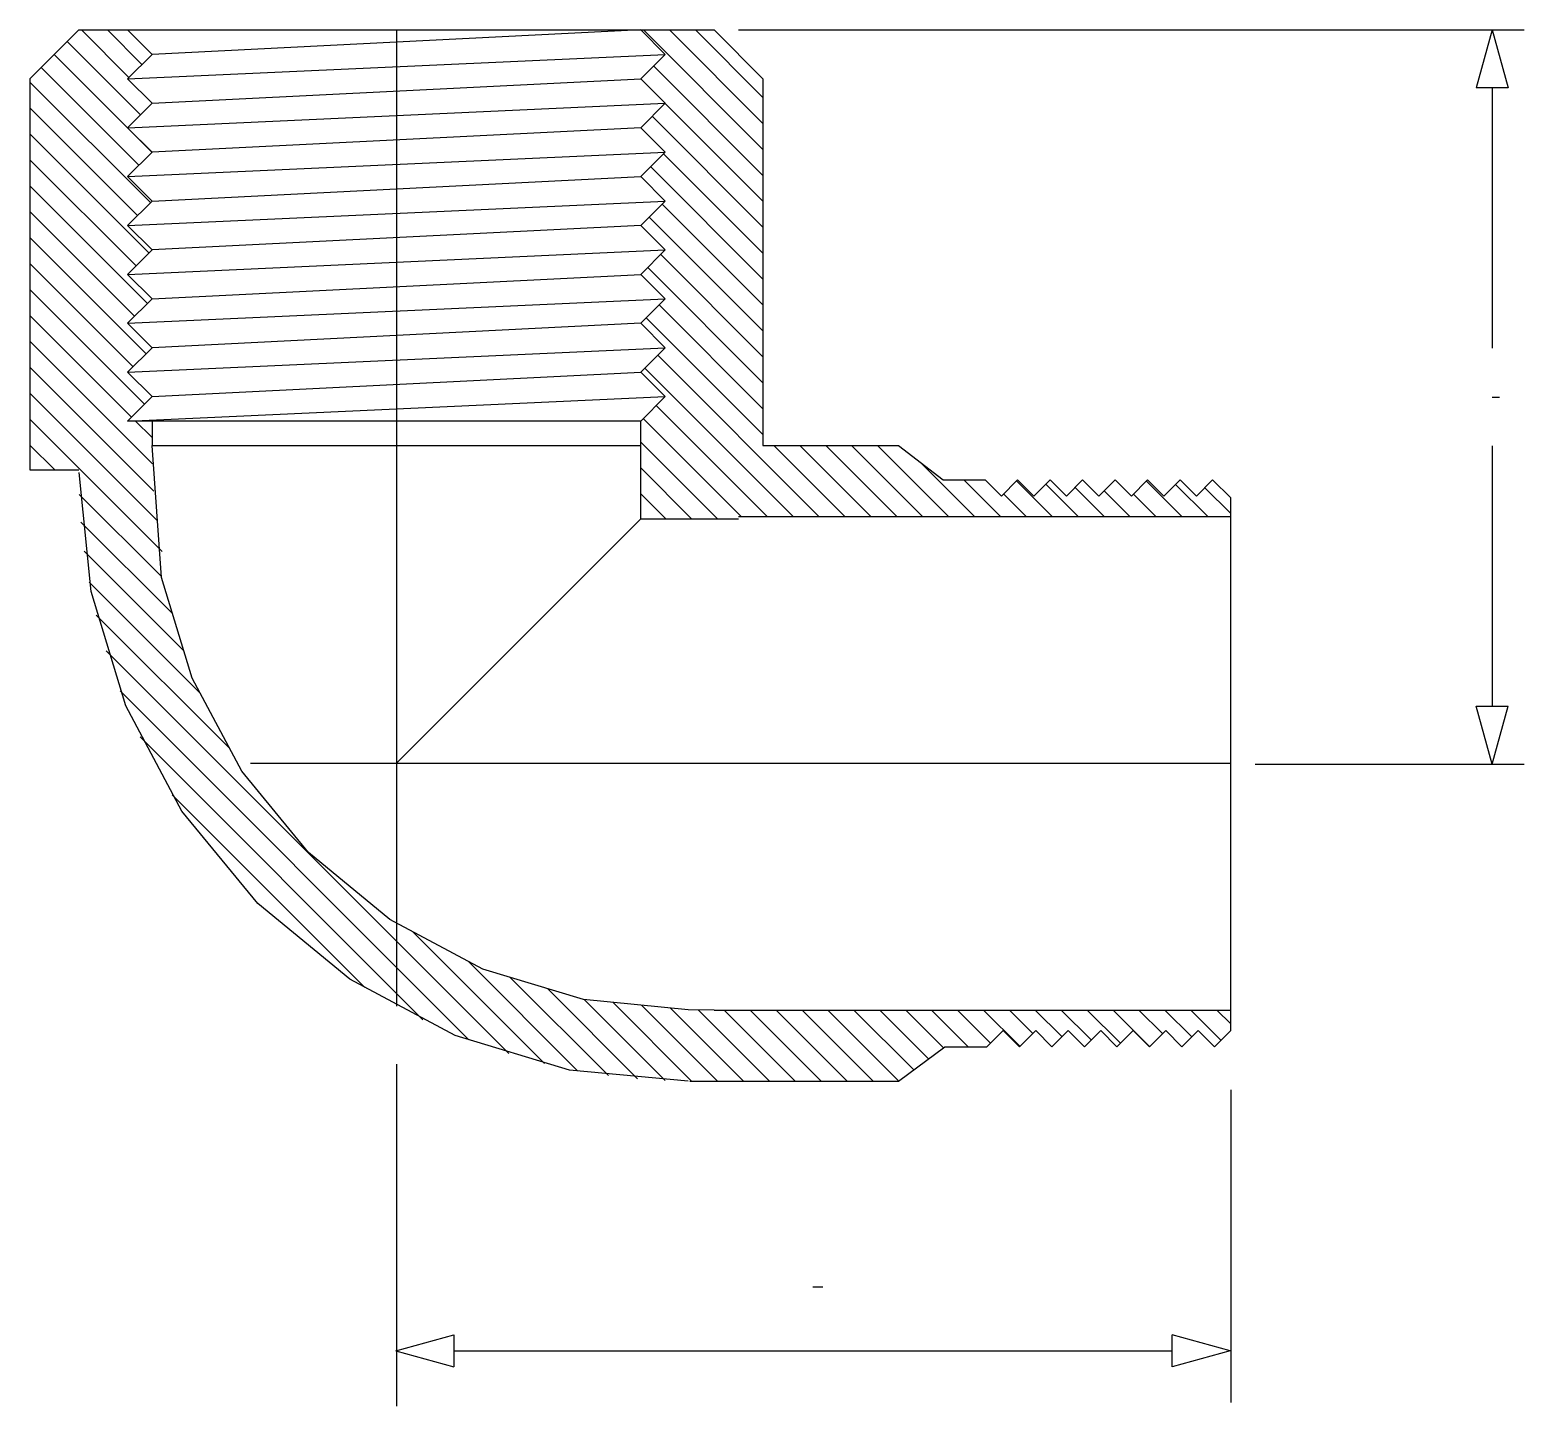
# Model space of a CAD drawing. Extents: x 640 to 1251, y 178 to 741.
import ezdxf

# ---------------------------------------------------------------- set-up
doc = ezdxf.new("R2010")
doc.units = 0
doc.header["$MEASUREMENT"] = 0
doc.layers.get('0').update_dxf_attribs({"linetype": 'CONTINUOUS'})
doc.layers.add('1', color=7, linetype='CONTINUOUS')

msp = doc.modelspace()

# ---------------------------------------------------------------- linework, layer by layer
at = {"color": 4, "linetype": 'Continuous'}
for p, q in [((660.65, 740.55), (680.1, 721.11)), ((671.26, 740.55), (685.4, 726.41)), ((890.65, 740.55), (939.54, 691.66)), ((901.26, 740.55), (939.54, 702.27)), ((911.87, 740.55), (939.54, 712.87)), ((654.79, 735.8), (684.79, 705.8)), ((649.49, 730.5), (689.49, 690.5)), ((644.19, 725.2), (684.19, 685.2)), ((894.79, 725.8), (939.54, 681.05)), ((639.54, 719.23), (688.88, 669.89)), ((899.49, 710.5), (939.54, 670.45)), ((639.54, 708.63), (683.58, 664.59)), ((894.19, 705.2), (939.54, 659.84)), ((639.54, 698.02), (688.28, 649.29)), ((639.54, 687.41), (682.98, 643.98)), ((898.88, 689.89), (939.54, 649.23)), ((893.58, 684.59), (939.54, 638.63)), ((639.54, 676.81), (687.67, 628.68)), ((898.28, 669.29), (939.54, 628.02)), ((639.54, 666.2), (682.37, 623.38)), ((892.98, 663.98), (939.54, 617.41)), ((639.54, 655.59), (687.07, 608.07)), ((897.67, 648.68), (939.54, 606.81)), ((639.54, 644.99), (681.76, 602.77)), ((892.37, 643.38), (939.54, 596.2)), ((639.54, 634.38), (686.46, 587.47)), ((639.54, 623.78), (681.16, 582.16)), ((897.07, 628.07), (939.54, 585.59)), ((891.76, 622.77), (939.54, 574.99)), ((639.54, 613.17), (689.67, 563.05)), ((896.46, 607.47), (962.44, 541.48)), ((639.54, 602.56), (690.31, 551.8)), ((891.16, 602.16), (951.84, 541.48)), ((639.54, 591.96), (691.59, 539.9)), ((639.54, 581.35), (693.66, 527.23)), ((890.55, 581.56), (930.62, 541.48)), ((895.85, 586.86), (941.23, 541.48)), ((682.63, 580.69), (689.54, 573.78)), ((639.54, 570.74), (649.73, 560.55)), ((639.54, 570.74), (649.73, 560.55)), ((889.54, 571.96), (920.95, 540.55)), ((943.98, 570.55), (973.05, 541.48)), ((954.59, 570.55), (983.66, 541.48)), ((965.19, 570.55), (994.26, 541.48)), ((975.8, 570.55), (1004.87, 541.48)), ((986.41, 570.55), (1015.48, 541.48)), ((1003.79, 563.78), (1026.08, 541.48)), ((889.54, 561.35), (910.34, 540.55)), ((1021.69, 556.48), (1036.69, 541.48)), ((659.74, 550.54), (693.38, 516.9)), ((889.54, 550.74), (899.73, 540.55)), ((889.54, 550.74), (899.73, 540.55)), ((1038.01, 550.77), (1047.29, 541.48)), ((1043.32, 556.07), (1057.9, 541.48)), ((1055.27, 554.72), (1068.51, 541.48)), ((1067.22, 553.38), (1079.11, 541.48)), ((1079.18, 552.03), (1089.72, 541.48)), ((1091.05, 550.77), (1100.33, 541.48)), ((1096.43, 555.98), (1110.93, 541.48)), ((1108.39, 554.64), (1121.54, 541.48)), ((1120.34, 553.29), (1130.94, 542.69)), ((660.46, 539.22), (697.9, 501.78)), ((661.76, 527.31), (702.52, 486.55)), ((663.79, 514.68), (709.12, 469.34)), ((666.7, 501.16), (721.3, 446.56)), ((670.77, 486.49), (835.48, 321.78)), ((676.44, 470.21), (819.2, 327.45)), ((684.62, 451.42), (800.41, 335.63)), ((697.82, 427.61), (776.61, 348.83)), ((796.1, 371.76), (850.15, 317.71)), ((818.89, 359.58), (863.67, 314.8)), ((836.1, 352.98), (876.3, 312.77)), ((851.32, 348.36), (888.22, 311.46)), ((866.45, 343.84), (899.53, 310.75)), ((878.21, 342.68), (910.34, 310.55)), ((889.98, 341.52), (920.95, 310.55)), ((901.74, 340.36), (931.55, 310.55)), ((913.07, 339.64), (942.16, 310.55)), ((923.7, 339.62), (952.77, 310.55)), ((934.3, 339.62), (963.37, 310.55)), ((944.91, 339.62), (973.98, 310.55)), ((955.52, 339.62), (984.59, 310.55)), ((966.12, 339.62), (995.19, 310.55)), ((976.73, 339.62), (1001.21, 315.15)), ((987.34, 339.62), (1007.3, 319.66)), ((997.94, 339.62), (1013.4, 324.17)), ((1008.55, 339.62), (1023.55, 324.62)), ((1019.16, 339.62), (1032.67, 326.11)), ((1029.76, 339.62), (1044.63, 324.76)), ((1040.37, 339.62), (1049.93, 330.06)), ((1050.98, 339.62), (1061.88, 328.72)), ((1061.58, 339.62), (1073.84, 327.37)), ((1072.19, 339.62), (1085.79, 326.02)), ((1082.8, 339.62), (1097.74, 324.68)), ((1093.4, 339.62), (1103.05, 329.98)), ((1104.01, 339.62), (1115, 328.63)), ((1114.62, 339.62), (1126.95, 327.29)), ((1125.22, 339.62), (1130.94, 333.91))]:
    msp.add_line(p, q, dxfattribs=at)
at = {"layer": '1', "color": 7, "linetype": 'Continuous'}
for p, q in [((639.54, 720.55), (659.54, 740.55)), ((659.54, 740.55), (919.54, 740.55)), ((679.54, 740.55), (689.54, 730.55)), ((889.54, 740.55), (689.54, 730.55)), ((889.54, 740.55), (899.54, 730.55)), ((919.54, 740.55), (939.54, 720.55)), ((689.54, 730.55), (679.54, 720.55)), ((899.54, 730.55), (889.54, 720.55)), ((639.54, 720.55), (639.54, 560.55)), ((679.54, 720.55), (689.54, 710.55)), ((689.54, 710.55), (889.54, 720.55)), ((889.54, 720.55), (899.54, 710.55)), ((939.54, 720.55), (939.54, 570.55)), ((689.54, 710.55), (679.54, 700.55)), ((899.54, 710.55), (889.54, 700.55)), ((679.54, 700.55), (689.54, 690.55)), ((889.54, 700.55), (689.54, 690.55)), ((889.54, 700.55), (899.54, 690.55)), ((689.54, 690.55), (679.54, 680.55)), ((899.54, 690.55), (889.54, 680.55)), ((679.54, 680.55), (689.54, 670.55)), ((689.54, 670.55), (889.54, 680.55)), ((889.54, 680.55), (899.54, 670.55)), ((689.54, 670.55), (679.54, 660.55)), ((899.54, 670.55), (889.54, 660.55)), ((679.54, 660.55), (689.54, 650.55)), ((889.54, 660.55), (689.54, 650.55)), ((889.54, 660.55), (899.54, 650.55)), ((689.54, 650.55), (679.54, 640.55)), ((899.54, 650.55), (889.54, 640.55)), ((679.54, 640.55), (689.54, 630.55)), ((689.54, 630.55), (889.54, 640.55)), ((889.54, 640.55), (899.54, 630.55)), ((689.54, 630.55), (679.54, 620.55)), ((899.54, 630.55), (889.54, 620.55)), ((679.54, 620.55), (689.54, 610.55)), ((889.54, 620.55), (689.54, 610.55)), ((889.54, 620.55), (899.54, 610.55)), ((689.54, 610.55), (679.54, 600.55)), ((899.54, 610.55), (889.54, 600.55)), ((679.54, 600.55), (689.54, 590.55)), ((689.54, 590.55), (889.54, 600.55)), ((889.54, 600.55), (899.54, 590.55)), ((689.54, 590.55), (679.54, 580.55)), ((899.54, 590.55), (889.54, 580.55)), ((889.54, 580.55), (679.54, 580.55)), ((689.54, 580.55), (689.54, 570.55)), ((889.54, 540.55), (889.54, 580.55)), ((689.54, 570.55), (889.54, 570.55)), ((693.42, 516.56), (689.54, 570.55)), ((939.54, 570.55), (995, 570.55)), ((995, 570.55), (1013.25, 556.48)), ((639.54, 560.55), (659.54, 560.55)), ((664.56, 510.82), (659.77, 559.43)), ((1013.25, 556.48), (1030.43, 556.48)), ((1030.43, 556.48), (1037.08, 549.83)), ((1043.73, 556.48), (1037.08, 549.83)), ((1043.73, 556.48), (1050.38, 549.83)), ((1057.03, 556.48), (1050.38, 549.83)), ((1057.03, 556.48), (1063.68, 549.83)), ((1070.33, 556.48), (1063.68, 549.83)), ((1070.33, 556.48), (1076.98, 549.83)), ((1083.63, 556.48), (1076.98, 549.83)), ((1083.63, 556.48), (1090.28, 549.83)), ((1096.93, 556.48), (1090.28, 549.83)), ((1096.93, 556.48), (1103.58, 549.83)), ((1110.23, 556.48), (1103.58, 549.83)), ((1110.23, 556.48), (1116.88, 549.83)), ((1123.53, 556.48), (1116.88, 549.83)), ((1130.94, 549.08), (1123.53, 556.48)), ((1130.94, 331.27), (1130.94, 549.08)), ((889.54, 540.55), (789.54, 440.55)), ((889.54, 540.55), (929.54, 540.55)), ((929.54, 541.48), (1130.94, 541.48)), ((705.92, 475.33), (693.42, 516.56)), ((678.74, 464.07), (664.56, 510.82)), ((726.24, 437.33), (705.92, 475.33)), ((701.77, 420.98), (678.74, 464.07)), ((753.57, 404.02), (726.24, 437.33)), ((732.76, 383.22), (701.77, 420.98)), ((786.87, 376.69), (753.57, 404.02)), ((770.53, 352.23), (732.76, 383.22)), ((824.87, 356.38), (786.87, 376.69)), ((866.1, 343.87), (824.87, 356.38)), ((813.61, 329.2), (770.53, 352.23)), ((908.98, 339.65), (866.1, 343.87)), ((919.55, 339.62), (908.98, 339.65)), ((919.55, 339.62), (1130.94, 339.62)), ((1031.19, 324.62), (1037.84, 331.27)), ((1044.49, 324.62), (1037.84, 331.27)), ((1044.49, 324.62), (1051.14, 331.27)), ((1057.79, 324.62), (1051.14, 331.27)), ((1057.79, 324.62), (1064.44, 331.27)), ((1071.09, 324.62), (1064.44, 331.27)), ((1071.09, 324.62), (1077.74, 331.27)), ((1084.39, 324.62), (1077.74, 331.27)), ((1084.39, 324.62), (1091.04, 331.27)), ((1097.69, 324.62), (1091.04, 331.27)), ((1097.69, 324.62), (1104.34, 331.27)), ((1110.99, 324.62), (1104.34, 331.27)), ((1110.99, 324.62), (1117.64, 331.27)), ((1124.29, 324.62), (1117.64, 331.27)), ((1124.29, 324.62), (1130.94, 331.27)), ((860.36, 315.02), (813.61, 329.2)), ((995, 310.55), (1014.01, 324.62)), ((1014.01, 324.62), (1031.19, 324.62)), ((908.98, 310.55), (860.36, 315.02)), ((908.98, 310.55), (908.98, 310.55)), ((909.55, 310.55), (995, 310.55))]:
    msp.add_line(p, q, dxfattribs=at)
at = {"layer": '1', "color": 4, "linetype": 'Continuous'}
for p, q in [((789.54, 740.55), (789.54, 341.23)), ((679.54, 720.55), (899.54, 730.55)), ((679.54, 700.55), (899.54, 710.55)), ((679.54, 680.55), (899.54, 690.55)), ((679.54, 660.55), (899.54, 670.55)), ((679.54, 640.55), (899.54, 650.55)), ((679.54, 620.55), (899.54, 630.55)), ((679.54, 600.55), (899.54, 610.55)), ((679.54, 580.55), (899.54, 590.55)), ((729.81, 440.55), (1130.94, 440.55))]:
    msp.add_line(p, q, dxfattribs=at)
at = {"layer": '1', "color": 3, "linetype": 'Continuous'}
for p, q in [((929.54, 740.55), (1251, 740.55)), ((1237.94, 740.55), (1231.38, 716.84)), ((1237.94, 740.55), (1244.49, 716.84)), ((1244.49, 716.84), (1231.38, 716.84)), ((1237.94, 716.84), (1237.94, 610.36)), ((1237.94, 570.36), (1237.94, 463.89)), ((1237.94, 440.18), (1231.38, 463.89)), ((1231.38, 463.89), (1244.49, 463.89)), ((1237.94, 440.18), (1244.49, 463.89)), ((1140.94, 440.18), (1251, 440.18)), ((789.54, 317.48), (789.54, 177.59)), ((1130.94, 306.95), (1130.94, 179.13)), ((789.29, 200.22), (813, 206.78)), ((813, 206.78), (813, 193.66)), ((1130.68, 200.22), (1106.97, 206.78)), ((1106.97, 193.66), (1106.97, 206.78)), ((789.29, 200.22), (813, 193.66)), ((813, 200.22), (1106.97, 200.22)), ((1130.68, 200.22), (1106.97, 193.66))]:
    msp.add_line(p, q, dxfattribs=at)
at = {"layer": '1', "color": 5, "linetype": 'Continuous'}
for p, q in [((1237.94, 590.36), (1240.94, 590.36)), ((959.98, 226.42), (963.98, 226.42))]:
    msp.add_line(p, q, dxfattribs=at)

doc.saveas('drawing.dxf')
